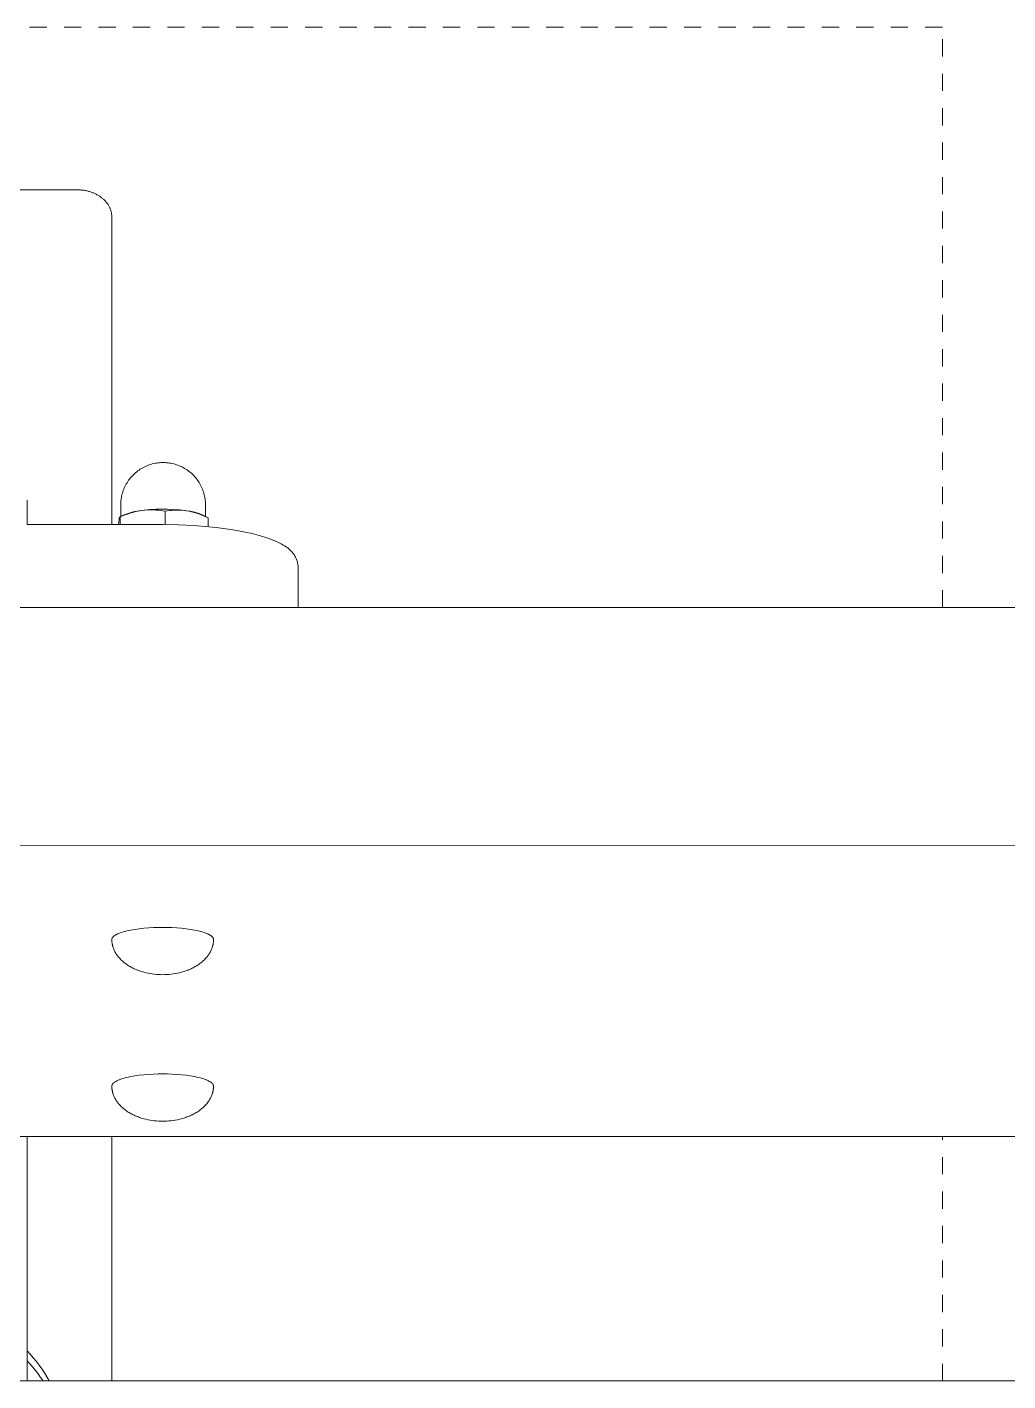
# Model space of a CAD drawing. Header units: inches. Extents: x -10 to 169, y -3 to 129.
# Drawn here: x 6.36 to 12.05, y 63.66 to 71.52 of the extents above; entities that cross this region are included whole.
import ezdxf

# ---------------------------------------------------------------- set-up
doc = ezdxf.new("R2010")
doc.units = ezdxf.units.IN
doc.linetypes.add('HIDDEN', pattern=[1.905, 1.27, -0.635])
doc.layers.add('ZANO_R', color=7, linetype='Continuous', lineweight=0)
doc.layers.add('ZANO_R_przerywana', color=250, linetype='HIDDEN', lineweight=0)

msp = doc.modelspace()

# ---------------------------------------------------------------- linework, layer by layer
at = {"layer": 'ZANO_R'}
for p, q in [((5.13534, 70.57496), (6.40275, 70.57496)), ((6.40275, 70.57496), (6.44095, 70.57496)), ((6.44095, 70.57496), (6.65003, 70.57496)), ((6.65003, 70.57496), (6.65495, 70.57491)), ((6.65495, 70.57491), (6.65987, 70.57478)), ((6.65987, 70.57478), (6.6648, 70.57454)), ((6.6648, 70.57454), (6.66972, 70.57421)), ((6.66972, 70.57421), (6.67463, 70.57379)), ((6.67463, 70.57379), (6.67953, 70.57327)), ((6.67953, 70.57327), (6.68442, 70.57265)), ((6.68442, 70.57265), (6.6893, 70.57194)), ((6.6893, 70.57194), (6.69415, 70.57114)), ((6.69415, 70.57114), (6.69898, 70.57025)), ((6.69898, 70.57025), (6.7038, 70.56926)), ((6.7038, 70.56926), (6.70859, 70.56817)), ((6.70859, 70.56817), (6.71336, 70.56699)), ((6.71336, 70.56699), (6.71811, 70.56571)), ((6.71811, 70.56571), (6.72283, 70.56434)), ((6.72283, 70.56434), (6.72752, 70.56287)), ((6.72752, 70.56287), (6.73188, 70.56141)), ((6.73188, 70.56141), (6.73621, 70.55986)), ((6.73621, 70.55986), (6.7405, 70.55822)), ((6.7405, 70.55822), (6.74477, 70.5565)), ((6.74477, 70.5565), (6.74899, 70.5547)), ((6.74899, 70.5547), (6.75318, 70.55281)), ((6.75318, 70.55281), (6.75733, 70.55083)), ((6.75733, 70.55083), (6.76143, 70.54876)), ((6.76143, 70.54876), (6.76549, 70.5466)), ((6.76549, 70.5466), (6.7695, 70.54436)), ((6.7695, 70.54436), (6.77345, 70.54203)), ((6.77345, 70.54203), (6.77735, 70.53961)), ((6.77735, 70.53961), (6.7812, 70.5371)), ((6.7812, 70.5371), (6.78498, 70.53451)), ((6.78498, 70.53451), (6.78871, 70.53182)), ((6.78871, 70.53182), (6.79237, 70.52905)), ((6.79237, 70.52905), (6.79569, 70.5264)), ((6.79569, 70.5264), (6.79895, 70.52368)), ((6.79895, 70.52368), (6.80215, 70.52088)), ((6.80215, 70.52088), (6.80528, 70.51801)), ((6.80528, 70.51801), (6.80834, 70.51506)), ((6.80834, 70.51506), (6.81132, 70.51204)), ((6.81132, 70.51204), (6.81422, 70.50894)), ((6.81422, 70.50894), (6.81705, 70.50577)), ((6.81705, 70.50577), (6.81974, 70.50258)), ((6.81974, 70.50258), (6.82235, 70.49932)), ((6.82235, 70.49932), (6.82487, 70.49599)), ((6.82487, 70.49599), (6.8273, 70.49259)), ((6.8273, 70.49259), (6.82963, 70.48913)), ((6.82963, 70.48913), (6.83187, 70.48561)), ((6.83187, 70.48561), (6.834, 70.48202)), ((6.834, 70.48202), (6.83603, 70.47837)), ((6.83603, 70.47837), (6.83789, 70.47478)), ((6.83789, 70.47478), (6.83965, 70.47114)), ((6.83965, 70.47114), (6.8413, 70.46744)), ((6.8413, 70.46744), (6.84284, 70.4637)), ((6.84284, 70.4637), (6.84426, 70.45991)), ((6.84426, 70.45991), (6.84557, 70.45608)), ((6.84557, 70.45608), (6.84676, 70.45221)), ((6.84676, 70.45221), (6.84782, 70.44831)), ((6.84782, 70.44831), (6.84873, 70.44452)), ((6.84873, 70.44452), (6.84952, 70.44071)), ((6.84952, 70.44071), (6.85018, 70.43687)), ((6.85018, 70.43687), (6.85073, 70.43301)), ((6.85073, 70.43301), (6.85116, 70.42914)), ((6.85116, 70.42914), (6.85147, 70.42526)), ((6.85147, 70.42526), (6.85166, 70.42137)), ((6.85166, 70.42137), (6.85172, 70.41748)), ((6.85172, 69.197), (6.85172, 70.41748)), ((6.85172, 68.63056), (6.85172, 69.197)), ((7.00267, 68.94273), (7.00957, 68.94767)), ((7.00957, 68.94767), (7.01664, 68.95238)), ((7.01664, 68.95238), (7.02386, 68.95684)), ((7.02386, 68.95684), (7.03123, 68.96104)), ((7.03123, 68.96104), (7.03875, 68.96499)), ((7.03875, 68.96499), (7.04639, 68.96868)), ((7.04639, 68.96868), (7.05416, 68.97211)), ((7.05416, 68.97211), (7.06204, 68.97526)), ((7.06204, 68.97526), (7.06997, 68.97812)), ((7.06997, 68.97812), (7.07799, 68.98071)), ((7.07799, 68.98071), (7.0861, 68.98302)), ((7.0861, 68.98302), (7.09428, 68.98505)), ((7.09428, 68.98505), (7.10253, 68.9868)), ((7.10253, 68.9868), (7.11083, 68.98827)), ((7.11083, 68.98827), (7.11918, 68.98945)), ((7.11918, 68.98945), (7.12756, 68.99034)), ((7.12756, 68.99034), (7.13597, 68.99095)), ((7.13597, 68.99095), (7.1444, 68.99127)), ((7.1444, 68.99127), (7.15283, 68.9913)), ((7.15283, 68.9913), (7.16125, 68.99104)), ((7.16125, 68.99104), (7.16967, 68.99049)), ((7.16967, 68.99049), (7.17805, 68.98966)), ((7.17805, 68.98966), (7.18641, 68.98853)), ((7.18641, 68.98853), (7.19481, 68.98711)), ((7.19481, 68.98711), (7.20316, 68.98539)), ((7.20316, 68.98539), (7.21144, 68.98339)), ((7.21144, 68.98339), (7.21965, 68.9811)), ((7.21965, 68.9811), (7.22778, 68.97853)), ((7.22778, 68.97853), (7.23581, 68.97568)), ((7.23581, 68.97568), (7.24374, 68.97255)), ((7.24374, 68.97255), (7.25155, 68.96915)), ((7.25155, 68.96915), (7.25925, 68.96548)), ((7.25925, 68.96548), (7.26681, 68.96155)), ((7.26681, 68.96155), (7.27423, 68.95735)), ((7.27423, 68.95735), (7.2815, 68.95291)), ((7.2815, 68.95291), (7.28861, 68.94821)), ((7.28861, 68.94821), (7.29555, 68.94327)), ((7.29555, 68.94327), (7.30232, 68.93809)), ((6.93157, 68.85954), (6.93564, 68.86699)), ((6.93564, 68.86699), (6.93996, 68.87429)), ((6.93996, 68.87429), (6.94454, 68.88144)), ((6.94454, 68.88144), (6.94936, 68.88843)), ((6.94936, 68.88843), (6.95442, 68.89525)), ((6.95442, 68.89525), (6.95971, 68.90188)), ((6.95971, 68.90188), (6.96522, 68.90834)), ((6.96522, 68.90834), (6.97096, 68.9146)), ((6.97096, 68.9146), (6.9769, 68.92065)), ((6.9769, 68.92065), (6.98306, 68.9265)), ((6.98306, 68.9265), (6.98941, 68.93213)), ((6.98941, 68.93213), (6.99595, 68.93754)), ((6.99595, 68.93754), (7.00267, 68.94273)), ((7.30232, 68.93809), (7.30891, 68.93269)), ((7.30891, 68.93269), (7.31531, 68.92705)), ((7.31531, 68.92705), (7.3215, 68.9212)), ((7.3215, 68.9212), (7.32749, 68.91514)), ((7.32749, 68.91514), (7.33327, 68.90887)), ((7.33327, 68.90887), (7.33882, 68.90241)), ((7.33882, 68.90241), (7.34415, 68.89576)), ((7.34415, 68.89576), (7.34925, 68.88892)), ((7.34925, 68.88892), (7.3541, 68.88192)), ((7.3541, 68.88192), (7.35871, 68.87475)), ((7.35871, 68.87475), (7.36307, 68.86743)), ((7.36307, 68.86743), (7.36718, 68.85996)), ((6.90576, 68.77911), (6.90707, 68.78749)), ((6.90707, 68.78749), (6.90867, 68.79583)), ((6.90867, 68.79583), (6.91056, 68.8041)), ((6.91056, 68.8041), (6.91273, 68.81231)), ((6.91273, 68.81231), (6.91518, 68.82044)), ((6.91518, 68.82044), (6.91792, 68.82847)), ((6.91792, 68.82847), (6.92093, 68.83641)), ((6.92093, 68.83641), (6.92421, 68.84424)), ((6.92421, 68.84424), (6.92775, 68.85195)), ((6.92775, 68.85195), (6.93157, 68.85954)), ((7.36718, 68.85996), (7.37102, 68.85235)), ((7.37102, 68.85235), (7.37459, 68.84461)), ((7.37459, 68.84461), (7.3779, 68.83676)), ((7.3779, 68.83676), (7.38093, 68.82879)), ((7.38093, 68.82879), (7.38368, 68.82073)), ((7.38368, 68.82073), (7.38616, 68.81257)), ((7.38616, 68.81257), (7.38835, 68.80434)), ((7.38835, 68.80434), (7.39025, 68.79603)), ((7.39025, 68.79603), (7.39186, 68.78766)), ((7.39186, 68.78766), (7.39319, 68.77924)), ((6.3596, 68.63056), (6.3596, 68.77208)), ((6.90342, 68.74526), (6.90356, 68.75374)), ((6.90342, 68.6781), (6.90342, 68.74526)), ((6.90356, 68.75374), (6.904, 68.76222)), ((6.904, 68.76222), (6.90474, 68.77068)), ((6.90474, 68.77068), (6.90576, 68.77911)), ((6.98568, 68.70509), (7.00052, 68.70845)), ((6.99842, 68.70934), (6.98666, 68.70712)), ((7.01025, 68.71117), (6.99842, 68.70934)), ((7.00052, 68.70845), (7.01546, 68.71131)), ((7.02213, 68.71259), (7.01025, 68.71117)), ((7.01546, 68.71131), (7.03048, 68.71369)), ((7.03048, 68.71369), (7.04356, 68.71501)), ((7.07295, 68.71787), (7.03881, 68.7147)), ((7.04356, 68.71501), (7.05668, 68.7159)), ((7.05668, 68.7159), (7.06982, 68.71638)), ((7.06982, 68.71638), (7.08296, 68.71644)), ((7.10718, 68.71988), (7.07295, 68.71787)), ((7.08296, 68.71644), (7.09611, 68.71607)), ((7.09611, 68.71607), (7.10923, 68.71529)), ((7.14146, 68.72072), (7.10718, 68.71988)), ((7.10923, 68.71529), (7.12232, 68.7141)), ((7.12232, 68.7141), (7.13537, 68.71248)), ((7.13537, 68.71248), (7.14836, 68.71045)), ((7.17575, 68.72039), (7.14146, 68.72072)), ((7.14836, 68.71045), (7.16128, 68.70801)), ((7.16128, 68.70801), (7.17364, 68.71021)), ((7.16128, 68.70801), (7.16128, 68.63053)), ((7.17364, 68.71021), (7.18606, 68.712)), ((7.21001, 68.71889), (7.17575, 68.72039)), ((7.18606, 68.712), (7.19854, 68.71337)), ((7.19854, 68.71337), (7.21105, 68.71432)), ((7.2442, 68.71622), (7.21001, 68.71889)), ((7.21105, 68.71432), (7.22359, 68.71485)), ((7.22359, 68.71485), (7.23615, 68.71497)), ((7.23615, 68.71497), (7.24869, 68.71466)), ((7.27828, 68.71239), (7.2442, 68.71622)), ((7.24869, 68.71466), (7.26123, 68.71394)), ((7.26123, 68.71394), (7.27373, 68.7128)), ((7.27373, 68.7128), (7.28618, 68.71124)), ((7.28618, 68.71124), (7.3006, 68.70855)), ((7.30404, 68.7085), (7.29412, 68.70998)), ((7.3006, 68.70855), (7.31492, 68.70538)), ((7.3139, 68.70671), (7.30404, 68.7085)), ((7.39319, 68.77924), (7.39422, 68.77078)), ((7.39422, 68.77078), (7.39495, 68.76229)), ((7.39495, 68.76229), (7.3954, 68.75378)), ((7.3954, 68.75378), (7.39554, 68.74526)), ((7.39554, 68.74526), (7.39554, 68.6781)), ((6.3596, 68.63056), (7.147, 68.63056)), ((6.8901, 68.63056), (6.89168, 68.64617)), ((6.89168, 68.64617), (6.89378, 68.66172)), ((6.89378, 68.66172), (6.89453, 68.66585)), ((6.89453, 68.66585), (6.89491, 68.66763)), ((6.89491, 68.66763), (6.89528, 68.66921)), ((6.89528, 68.66921), (6.89565, 68.67059)), ((6.89565, 68.67059), (6.89584, 68.67122)), ((6.89584, 68.67122), (6.89602, 68.6718)), ((6.89602, 68.6718), (6.89621, 68.67233)), ((6.89621, 68.67233), (6.89639, 68.67282)), ((6.89639, 68.67282), (6.89658, 68.67327)), ((6.89658, 68.67327), (6.89667, 68.67347)), ((6.89667, 68.67347), (6.89676, 68.67367)), ((6.89676, 68.67367), (6.89686, 68.67386)), ((6.89686, 68.67386), (6.89695, 68.67403)), ((6.89695, 68.67403), (6.89704, 68.6742)), ((6.89704, 68.6742), (6.89713, 68.67435)), ((6.89713, 68.67435), (6.89722, 68.6745)), ((6.89722, 68.6745), (6.89731, 68.67463)), ((6.89731, 68.67463), (6.89736, 68.6747)), ((6.89736, 68.6747), (6.89741, 68.67476)), ((6.89741, 68.67476), (6.89745, 68.67482)), ((6.89745, 68.67482), (6.8975, 68.67488)), ((6.8975, 68.67488), (6.89754, 68.67493)), ((6.89754, 68.67493), (6.89759, 68.67498)), ((6.89759, 68.67498), (6.89764, 68.67503)), ((6.89764, 68.67503), (6.89768, 68.67508)), ((6.89768, 68.67508), (6.89773, 68.67512)), ((6.89773, 68.67512), (6.89777, 68.67517)), ((6.89777, 68.67517), (6.89782, 68.67521)), ((6.89782, 68.67521), (6.89786, 68.67524)), ((6.89786, 68.67524), (6.89791, 68.67528)), ((6.89791, 68.67528), (6.89796, 68.67531)), ((6.89796, 68.67531), (6.898, 68.67534)), ((6.898, 68.67534), (6.89802, 68.67536)), ((6.89802, 68.67536), (6.89805, 68.67537)), ((6.89805, 68.67537), (6.89807, 68.67538)), ((6.89807, 68.67538), (6.89809, 68.6754)), ((6.89809, 68.6754), (6.89811, 68.67541)), ((6.89811, 68.67541), (6.89814, 68.67542)), ((6.89814, 68.67542), (6.89816, 68.67543)), ((6.89816, 68.67543), (6.89818, 68.67544)), ((6.89818, 68.67544), (6.89821, 68.67545)), ((6.89821, 68.67545), (6.89823, 68.67546)), ((6.89823, 68.67547), (6.91828, 68.68562)), ((6.89823, 68.67546), (6.89825, 68.67547)), ((6.89825, 68.67547), (6.89827, 68.67548)), ((6.89827, 68.67548), (6.8983, 68.67549)), ((6.8983, 68.67549), (6.89832, 68.6755)), ((6.89832, 68.6755), (6.89834, 68.6755)), ((6.89834, 68.6755), (6.89837, 68.67551)), ((6.89837, 68.67551), (6.89839, 68.67552)), ((6.89839, 68.67552), (6.89841, 68.67552)), ((6.89841, 68.67552), (6.89843, 68.67553)), ((6.89843, 68.67553), (6.89846, 68.67553)), ((6.89846, 68.67553), (6.89848, 68.67553)), ((6.89848, 68.67553), (6.8985, 68.67554)), ((6.8985, 68.67554), (6.89852, 68.67554)), ((6.89852, 68.67554), (6.89855, 68.67554)), ((6.89855, 68.67554), (6.89857, 68.67554)), ((6.89857, 68.67554), (6.89859, 68.67554)), ((6.89859, 68.67554), (6.89862, 68.67554)), ((6.89862, 68.67554), (6.89864, 68.67554)), ((6.89864, 68.67554), (6.89866, 68.67554)), ((6.89866, 68.67554), (6.89868, 68.67554)), ((6.89868, 68.67554), (6.89871, 68.67554)), ((6.89871, 68.67554), (6.89873, 68.67554)), ((6.89873, 68.67554), (6.89875, 68.67554)), ((6.89875, 68.67554), (6.89877, 68.67553)), ((6.89877, 68.67553), (6.8988, 68.67553)), ((6.8988, 68.67553), (6.89882, 68.67552)), ((6.89882, 68.67552), (6.89884, 68.67552)), ((6.89884, 68.67552), (6.89886, 68.67551)), ((6.89886, 68.67551), (6.89889, 68.67551)), ((6.89889, 68.67551), (6.89891, 68.6755)), ((6.89891, 68.6755), (6.89893, 68.6755)), ((6.89893, 68.6755), (6.89896, 68.67549)), ((6.89896, 68.67549), (6.89898, 68.67548)), ((6.89898, 68.67548), (6.899, 68.67547)), ((6.899, 68.67547), (6.89902, 68.67546)), ((6.89902, 68.67546), (6.89905, 68.67545)), ((6.89905, 68.67545), (6.89907, 68.67544)), ((6.89907, 68.67544), (6.89909, 68.67543)), ((6.89909, 68.67543), (6.89911, 68.67542)), ((6.89911, 68.67542), (6.89914, 68.67541)), ((6.89914, 68.67541), (6.89918, 68.67539)), ((6.89918, 68.67539), (6.89923, 68.67536)), ((6.89923, 68.67536), (6.89927, 68.67533)), ((6.89927, 68.67533), (6.89932, 68.6753)), ((6.89932, 68.6753), (6.89936, 68.67527)), ((6.89936, 68.67527), (6.89941, 68.67524)), ((6.89941, 68.67524), (6.89945, 68.6752)), ((6.89945, 68.6752), (6.8995, 68.67517)), ((6.8995, 68.67517), (6.89954, 68.67513)), ((6.89954, 68.67513), (6.89959, 68.67509)), ((6.89959, 68.67509), (6.89963, 68.67504)), ((6.89963, 68.67504), (6.89968, 68.675)), ((6.89968, 68.675), (6.91358, 68.68118)), ((6.89968, 68.63056), (6.89968, 68.675)), ((6.91358, 68.68118), (6.92767, 68.6869)), ((6.92935, 68.69016), (6.91828, 68.68562)), ((6.92767, 68.6869), (6.94194, 68.69215)), ((6.94057, 68.69432), (6.92935, 68.69016)), ((6.95193, 68.6981), (6.94057, 68.69432)), ((6.94194, 68.69215), (6.95638, 68.69694)), ((6.9634, 68.70149), (6.95193, 68.6981)), ((6.95638, 68.69694), (6.97097, 68.70126)), ((6.97498, 68.7045), (6.9634, 68.70149)), ((6.97097, 68.70126), (6.98568, 68.70509)), ((6.98666, 68.70712), (6.97498, 68.7045)), ((7.147, 68.63056), (7.23766, 68.6292)), ((7.23766, 68.6292), (7.32825, 68.62505)), ((7.3237, 68.7046), (7.3139, 68.70671)), ((7.31492, 68.70538), (7.32913, 68.70174)), ((7.33343, 68.70219), (7.3237, 68.7046)), ((7.32913, 68.70174), (7.3432, 68.69762)), ((7.34308, 68.69948), (7.33343, 68.70219)), ((7.35264, 68.69646), (7.34308, 68.69948)), ((7.3432, 68.69762), (7.35713, 68.69303)), ((7.3621, 68.69314), (7.35264, 68.69646)), ((7.35713, 68.69303), (7.3709, 68.68798)), ((7.37145, 68.68953), (7.3621, 68.69314)), ((7.3709, 68.68798), (7.38449, 68.68247)), ((7.38069, 68.68562), (7.37145, 68.68953)), ((7.38069, 68.68562), (7.41054, 68.6705)), ((7.38449, 68.68247), (7.39789, 68.6765)), ((7.39789, 68.6765), (7.41108, 68.67009)), ((7.41036, 68.67058), (7.40996, 68.67063)), ((7.41108, 68.67009), (7.41054, 68.6705)), ((7.41108, 68.61865), (7.41108, 68.67009)), ((7.32825, 68.62505), (7.4159, 68.6182)), ((7.4159, 68.6182), (7.45782, 68.61383)), ((7.45782, 68.61383), (7.49965, 68.6087)), ((7.49965, 68.6087), (7.54335, 68.60243)), ((7.54335, 68.60243), (7.5869, 68.59514)), ((7.5869, 68.59514), (7.62681, 68.5874)), ((7.62681, 68.5874), (7.66649, 68.57853)), ((7.66649, 68.57853), (7.69352, 68.57184)), ((7.69352, 68.57184), (7.72032, 68.56423)), ((7.72032, 68.56423), (7.74684, 68.55572)), ((7.74684, 68.55572), (7.77306, 68.54632)), ((7.77306, 68.54632), (7.79894, 68.53602)), ((7.79894, 68.53602), (7.81111, 68.53056)), ((7.81111, 68.53056), (7.82309, 68.52469)), ((7.82309, 68.52469), (7.83487, 68.51843)), ((7.83487, 68.51843), (7.84644, 68.51177)), ((7.84644, 68.51177), (7.8512, 68.50941)), ((7.8512, 68.50941), (7.85588, 68.50689)), ((7.85588, 68.50689), (7.86047, 68.50421)), ((7.86047, 68.50421), (7.86496, 68.50138)), ((7.86496, 68.50138), (7.86936, 68.49839)), ((7.86936, 68.49839), (7.87365, 68.49525)), ((7.87365, 68.49525), (7.87782, 68.49196)), ((7.87782, 68.49196), (7.88189, 68.48853)), ((7.88189, 68.48853), (7.88583, 68.48497)), ((7.88583, 68.48497), (7.88965, 68.48127)), ((7.88965, 68.48127), (7.89333, 68.47744)), ((7.89333, 68.47744), (7.89689, 68.47349)), ((7.89689, 68.47349), (7.9003, 68.46942)), ((7.9003, 68.46942), (7.90357, 68.46523)), ((7.90357, 68.46523), (7.9067, 68.46093)), ((7.9067, 68.46093), (7.90968, 68.45653)), ((7.90968, 68.45653), (7.9125, 68.45202)), ((7.9125, 68.45202), (7.91517, 68.44743)), ((7.91517, 68.44743), (7.91767, 68.44274)), ((7.91767, 68.44274), (7.92002, 68.43797)), ((7.92002, 68.43797), (7.9222, 68.43312)), ((7.9222, 68.43312), (7.92421, 68.4282)), ((7.92421, 68.4282), (7.92605, 68.42322)), ((7.92605, 68.42322), (7.92771, 68.41817)), ((7.92771, 68.41817), (7.9292, 68.41307)), ((7.9292, 68.41307), (7.93052, 68.40792)), ((7.93052, 68.40792), (7.93166, 68.40273)), ((7.93166, 68.40273), (7.93261, 68.3975)), ((7.93261, 68.3975), (7.93339, 68.39224)), ((7.93339, 68.39224), (7.93399, 68.38696)), ((7.93399, 68.38696), (7.9344, 68.38166)), ((7.9344, 68.38162), (7.9344, 68.14929)), ((-1.90812, 68.14929), (68.17062, 68.14929)), ((68.56432, 66.72913), (-2.30182, 66.77396)), ((6.92768, 66.26878), (6.93821, 66.27144)), ((6.93821, 66.27144), (6.94929, 66.27397)), ((6.94929, 66.27397), (6.96089, 66.27635)), ((6.96089, 66.27635), (6.97295, 66.27858)), ((6.97295, 66.27858), (6.98542, 66.28065)), ((6.98542, 66.28065), (7.01138, 66.28429)), ((7.01138, 66.28429), (7.03831, 66.28723)), ((7.03831, 66.28723), (7.06575, 66.28948)), ((7.06575, 66.28948), (7.09327, 66.29103)), ((7.09327, 66.29103), (7.12047, 66.29193)), ((7.12047, 66.29193), (7.147, 66.29221)), ((7.147, 66.29221), (7.17353, 66.29193)), ((7.17353, 66.29193), (7.20073, 66.29103)), ((7.20073, 66.29103), (7.22825, 66.28948)), ((7.22825, 66.28948), (7.25569, 66.28723)), ((7.25569, 66.28723), (7.28262, 66.28429)), ((7.28262, 66.28429), (7.30858, 66.28065)), ((7.30858, 66.28065), (7.32105, 66.27858)), ((7.32105, 66.27858), (7.33311, 66.27635)), ((7.33311, 66.27635), (7.34471, 66.27397)), ((7.34471, 66.27397), (7.35579, 66.27144)), ((7.35579, 66.27144), (7.36631, 66.26878)), ((6.85172, 66.22128), (6.85173, 66.22167)), ((6.85175, 66.21861), (6.85172, 66.22128)), ((6.85173, 66.22167), (6.85174, 66.22207)), ((6.85174, 66.22207), (6.85177, 66.22246)), ((6.85182, 66.21596), (6.85175, 66.21861)), ((6.85177, 66.22246), (6.8518, 66.22286)), ((6.8518, 66.22286), (6.85184, 66.22325)), ((6.85195, 66.21331), (6.85182, 66.21596)), ((6.85184, 66.22325), (6.85189, 66.22365)), ((6.85189, 66.22365), (6.85195, 66.22404)), ((6.85195, 66.22404), (6.85202, 66.22444)), ((6.85212, 66.21067), (6.85195, 66.21331)), ((6.85202, 66.22444), (6.8521, 66.22484)), ((6.8521, 66.22484), (6.85219, 66.22524)), ((6.85235, 66.20803), (6.85212, 66.21067)), ((6.85219, 66.22524), (6.85228, 66.22564)), ((6.85228, 66.22564), (6.85239, 66.22604)), ((6.85262, 66.20541), (6.85235, 66.20803)), ((6.85239, 66.22604), (6.85251, 66.22644)), ((6.85251, 66.22644), (6.85263, 66.22685)), ((6.85294, 66.2028), (6.85262, 66.20541)), ((6.85263, 66.22685), (6.85277, 66.22725)), ((6.85277, 66.22725), (6.85292, 66.22765)), ((6.85292, 66.22765), (6.85308, 66.22806)), ((6.85331, 66.20019), (6.85294, 66.2028)), ((6.85308, 66.22806), (6.85324, 66.22846)), ((6.85324, 66.22846), (6.85342, 66.22887)), ((6.85372, 66.1976), (6.85331, 66.20019)), ((6.85342, 66.22887), (6.85361, 66.22928)), ((6.85361, 66.22928), (6.8538, 66.22968)), ((6.85419, 66.19501), (6.85372, 66.1976)), ((6.8538, 66.22968), (6.85401, 66.23009)), ((6.85401, 66.23009), (6.85423, 66.2305)), ((6.85469, 66.19244), (6.85419, 66.19501)), ((6.85423, 66.2305), (6.85446, 66.23091)), ((6.85446, 66.23091), (6.85469, 66.23131)), ((6.85469, 66.23131), (6.85494, 66.23172)), ((6.85525, 66.18987), (6.85469, 66.19244)), ((6.85494, 66.23172), (6.8552, 66.23213)), ((6.8552, 66.23213), (6.85547, 66.23254)), ((6.85547, 66.23254), (6.85604, 66.23337)), ((6.85604, 66.23337), (6.85665, 66.23419)), ((6.85665, 66.23419), (6.85731, 66.23501)), ((6.85731, 66.23501), (6.85801, 66.23584)), ((6.85801, 66.23584), (6.85875, 66.23666)), ((6.85875, 66.23666), (6.85954, 66.23749)), ((6.85954, 66.23749), (6.86037, 66.23832)), ((6.86037, 66.23832), (6.86124, 66.23914)), ((6.86124, 66.23914), (6.86216, 66.23997)), ((6.86216, 66.23997), (6.86312, 66.2408)), ((6.86312, 66.2408), (6.86413, 66.24163)), ((6.86413, 66.24163), (6.86518, 66.24245)), ((6.86518, 66.24245), (6.86628, 66.24328)), ((6.86628, 66.24328), (6.86743, 66.2441)), ((6.86743, 66.2441), (6.86861, 66.24493)), ((6.86861, 66.24493), (6.86985, 66.24575)), ((6.86985, 66.24575), (6.87246, 66.24739)), ((6.87246, 66.24739), (6.87525, 66.24902)), ((6.87525, 66.24902), (6.87822, 66.25065)), ((6.87822, 66.25065), (6.88137, 66.25226)), ((6.88137, 66.25226), (6.88471, 66.25386)), ((6.88471, 66.25386), (6.88823, 66.25545)), ((6.88823, 66.25545), (6.89193, 66.25701)), ((6.89193, 66.25701), (6.8958, 66.25857)), ((6.8958, 66.25857), (6.89986, 66.2601)), ((6.89986, 66.2601), (6.90847, 66.26309)), ((6.90847, 66.26309), (6.91776, 66.26599)), ((6.91776, 66.26599), (6.92768, 66.26878)), ((7.36631, 66.26878), (7.37624, 66.26599)), ((7.37624, 66.26599), (7.38552, 66.26309)), ((7.38552, 66.26309), (7.39414, 66.2601)), ((7.39414, 66.2601), (7.39819, 66.25857)), ((7.39819, 66.25857), (7.40207, 66.25701)), ((7.40207, 66.25701), (7.40577, 66.25545)), ((7.40577, 66.25545), (7.40929, 66.25386)), ((7.40929, 66.25386), (7.41262, 66.25226)), ((7.41262, 66.25226), (7.41578, 66.25065)), ((7.41578, 66.25065), (7.41875, 66.24902)), ((7.41875, 66.24902), (7.42154, 66.24739)), ((7.42154, 66.24739), (7.42415, 66.24575)), ((7.42415, 66.24575), (7.42538, 66.24493)), ((7.42538, 66.24493), (7.42657, 66.2441)), ((7.42657, 66.2441), (7.42772, 66.24328)), ((7.42772, 66.24328), (7.42881, 66.24245)), ((7.42881, 66.24245), (7.42987, 66.24163)), ((7.42987, 66.24163), (7.43088, 66.2408)), ((7.43088, 66.2408), (7.43184, 66.23997)), ((7.43184, 66.23997), (7.43276, 66.23914)), ((7.43276, 66.23914), (7.43363, 66.23832)), ((7.43363, 66.23832), (7.43446, 66.23749)), ((7.43446, 66.23749), (7.43525, 66.23666)), ((7.43525, 66.23666), (7.43599, 66.23584)), ((7.43599, 66.23584), (7.43669, 66.23501)), ((7.43669, 66.23501), (7.43734, 66.23419)), ((7.43734, 66.23419), (7.43796, 66.23337)), ((7.43796, 66.23337), (7.43853, 66.23254)), ((7.43853, 66.23254), (7.4388, 66.23213)), ((7.4393, 66.19244), (7.43875, 66.18987)), ((7.4388, 66.23213), (7.43906, 66.23172)), ((7.43906, 66.23172), (7.4393, 66.23131)), ((7.4393, 66.23131), (7.43954, 66.23091)), ((7.43981, 66.19501), (7.4393, 66.19244)), ((7.43954, 66.23091), (7.43977, 66.2305)), ((7.43977, 66.2305), (7.43999, 66.23009)), ((7.44027, 66.1976), (7.43981, 66.19501)), ((7.43999, 66.23009), (7.4402, 66.22968)), ((7.4402, 66.22968), (7.44039, 66.22928)), ((7.44069, 66.20019), (7.44027, 66.1976)), ((7.44039, 66.22928), (7.44058, 66.22887)), ((7.44058, 66.22887), (7.44076, 66.22846)), ((7.44106, 66.2028), (7.44069, 66.20019)), ((7.44076, 66.22846), (7.44092, 66.22806)), ((7.44092, 66.22806), (7.44108, 66.22765)), ((7.44138, 66.20541), (7.44106, 66.2028)), ((7.44108, 66.22765), (7.44123, 66.22725)), ((7.44123, 66.22725), (7.44136, 66.22685)), ((7.44136, 66.22685), (7.44149, 66.22644)), ((7.44165, 66.20803), (7.44138, 66.20541)), ((7.44149, 66.22644), (7.44161, 66.22604)), ((7.44161, 66.22604), (7.44172, 66.22564)), ((7.44187, 66.21067), (7.44165, 66.20803)), ((7.44172, 66.22564), (7.44181, 66.22524)), ((7.44181, 66.22524), (7.4419, 66.22484)), ((7.44205, 66.21331), (7.44187, 66.21067)), ((7.4419, 66.22484), (7.44198, 66.22444)), ((7.44198, 66.22444), (7.44205, 66.22404)), ((7.44205, 66.22404), (7.44211, 66.22365)), ((7.44217, 66.21596), (7.44205, 66.21331)), ((7.44211, 66.22365), (7.44216, 66.22325)), ((7.44216, 66.22325), (7.4422, 66.22286)), ((7.44225, 66.21861), (7.44217, 66.21596)), ((7.4422, 66.22286), (7.44223, 66.22246)), ((7.44223, 66.22246), (7.44226, 66.22207)), ((7.44227, 66.22128), (7.44225, 66.21861)), ((7.44226, 66.22207), (7.44227, 66.22167)), ((7.44227, 66.22167), (7.44227, 66.22128)), ((6.85585, 66.18732), (6.85525, 66.18987)), ((6.8565, 66.18478), (6.85585, 66.18732)), ((6.85719, 66.18225), (6.8565, 66.18478)), ((6.85792, 66.17973), (6.85719, 66.18225)), ((6.85953, 66.17473), (6.85792, 66.17973)), ((6.86131, 66.16978), (6.85953, 66.17473)), ((6.86325, 66.16488), (6.86131, 66.16978)), ((6.86537, 66.16004), (6.86325, 66.16488)), ((6.86765, 66.15525), (6.86537, 66.16004)), ((6.87009, 66.15052), (6.86765, 66.15525)), ((6.87268, 66.14586), (6.87009, 66.15052)), ((6.87544, 66.14125), (6.87268, 66.14586)), ((6.87723, 66.13841), (6.87544, 66.14125)), ((6.87907, 66.13561), (6.87723, 66.13841)), ((6.88097, 66.13284), (6.87907, 66.13561)), ((6.88291, 66.1301), (6.88097, 66.13284)), ((6.88491, 66.1274), (6.88291, 66.1301)), ((6.88695, 66.12473), (6.88491, 66.1274)), ((6.89117, 66.1195), (6.88695, 66.12473)), ((6.89557, 66.11441), (6.89117, 66.1195)), ((6.90013, 66.10945), (6.89557, 66.11441)), ((7.39843, 66.11441), (7.39386, 66.10945)), ((7.40283, 66.1195), (7.39843, 66.11441)), ((7.40705, 66.12473), (7.40283, 66.1195)), ((7.40909, 66.1274), (7.40705, 66.12473)), ((7.41108, 66.1301), (7.40909, 66.1274)), ((7.41303, 66.13284), (7.41108, 66.1301)), ((7.41492, 66.13561), (7.41303, 66.13284)), ((7.41677, 66.13841), (7.41492, 66.13561)), ((7.41856, 66.14125), (7.41677, 66.13841)), ((7.42131, 66.14586), (7.41856, 66.14125)), ((7.42391, 66.15052), (7.42131, 66.14586)), ((7.42635, 66.15525), (7.42391, 66.15052)), ((7.42863, 66.16004), (7.42635, 66.15525)), ((7.43074, 66.16488), (7.42863, 66.16004)), ((7.43269, 66.16978), (7.43074, 66.16488)), ((7.43447, 66.17473), (7.43269, 66.16978)), ((7.43607, 66.17973), (7.43447, 66.17473)), ((7.43681, 66.18225), (7.43607, 66.17973)), ((7.4375, 66.18478), (7.43681, 66.18225)), ((7.43815, 66.18732), (7.4375, 66.18478)), ((7.43875, 66.18987), (7.43815, 66.18732)), ((6.90486, 66.10463), (6.90013, 66.10945)), ((6.90974, 66.09995), (6.90486, 66.10463)), ((6.91476, 66.09541), (6.90974, 66.09995)), ((6.91991, 66.09101), (6.91476, 66.09541)), ((6.92518, 66.08675), (6.91991, 66.09101)), ((6.93058, 66.08263), (6.92518, 66.08675)), ((6.93607, 66.07864), (6.93058, 66.08263)), ((6.94167, 66.0748), (6.93607, 66.07864)), ((6.94736, 66.0711), (6.94167, 66.0748)), ((6.95313, 66.06754), (6.94736, 66.0711)), ((6.95874, 66.06426), (6.95313, 66.06754)), ((6.96443, 66.06109), (6.95874, 66.06426)), ((6.97019, 66.05804), (6.96443, 66.06109)), ((6.97602, 66.0551), (6.97019, 66.05804)), ((6.98192, 66.05228), (6.97602, 66.0551)), ((6.98788, 66.04958), (6.98192, 66.05228)), ((6.9939, 66.04699), (6.98788, 66.04958)), ((6.99997, 66.04452), (6.9939, 66.04699)), ((7.00609, 66.04216), (6.99997, 66.04452)), ((7.01226, 66.03991), (7.00609, 66.04216)), ((7.01846, 66.03778), (7.01226, 66.03991)), ((7.0247, 66.03576), (7.01846, 66.03778)), ((7.03728, 66.03205), (7.0247, 66.03576)), ((7.26929, 66.03576), (7.25672, 66.03205)), ((7.27554, 66.03778), (7.26929, 66.03576)), ((7.28174, 66.03991), (7.27554, 66.03778)), ((7.28791, 66.04216), (7.28174, 66.03991)), ((7.29403, 66.04452), (7.28791, 66.04216)), ((7.3001, 66.04699), (7.29403, 66.04452)), ((7.30612, 66.04958), (7.3001, 66.04699)), ((7.31208, 66.05228), (7.30612, 66.04958)), ((7.31798, 66.0551), (7.31208, 66.05228)), ((7.32381, 66.05804), (7.31798, 66.0551)), ((7.32957, 66.06109), (7.32381, 66.05804)), ((7.33526, 66.06426), (7.32957, 66.06109)), ((7.34087, 66.06754), (7.33526, 66.06426)), ((7.34664, 66.0711), (7.34087, 66.06754)), ((7.35233, 66.0748), (7.34664, 66.0711)), ((7.35792, 66.07864), (7.35233, 66.0748)), ((7.36342, 66.08263), (7.35792, 66.07864)), ((7.36881, 66.08675), (7.36342, 66.08263)), ((7.37409, 66.09101), (7.36881, 66.08675)), ((7.37924, 66.09541), (7.37409, 66.09101)), ((7.38426, 66.09995), (7.37924, 66.09541)), ((7.38914, 66.10463), (7.38426, 66.09995)), ((7.39386, 66.10945), (7.38914, 66.10463)), ((7.04995, 66.02878), (7.03728, 66.03205)), ((7.06188, 66.02612), (7.04995, 66.02878)), ((7.0739, 66.02382), (7.06188, 66.02612)), ((7.08599, 66.02186), (7.0739, 66.02382)), ((7.09814, 66.02026), (7.08599, 66.02186)), ((7.11033, 66.01902), (7.09814, 66.02026)), ((7.12255, 66.01814), (7.11033, 66.01902)), ((7.13478, 66.01762), (7.12255, 66.01814)), ((7.147, 66.01745), (7.13478, 66.01762)), ((7.15922, 66.01762), (7.147, 66.01745)), ((7.17145, 66.01814), (7.15922, 66.01762)), ((7.18367, 66.01902), (7.17145, 66.01814)), ((7.19586, 66.02026), (7.18367, 66.01902)), ((7.20801, 66.02186), (7.19586, 66.02026)), ((7.2201, 66.02382), (7.20801, 66.02186)), ((7.23212, 66.02612), (7.2201, 66.02382)), ((7.24405, 66.02878), (7.23212, 66.02612)), ((7.25672, 66.03205), (7.24405, 66.02878)), ((6.88823, 65.40443), (6.89193, 65.406)), ((6.89193, 65.406), (6.8958, 65.40755)), ((6.8958, 65.40755), (6.89986, 65.40908)), ((6.89986, 65.40908), (6.90847, 65.41208)), ((6.90847, 65.41208), (6.91776, 65.41498)), ((6.91776, 65.41498), (6.92768, 65.41776)), ((6.92768, 65.41776), (6.93821, 65.42043)), ((6.93821, 65.42043), (6.94929, 65.42295)), ((6.94929, 65.42295), (6.96089, 65.42534)), ((6.96089, 65.42534), (6.97295, 65.42757)), ((6.97295, 65.42757), (6.98542, 65.42964)), ((6.98542, 65.42964), (7.01138, 65.43328)), ((7.01138, 65.43328), (7.03831, 65.43622)), ((7.03831, 65.43622), (7.06575, 65.43846)), ((7.06575, 65.43846), (7.09327, 65.44002)), ((7.09327, 65.44002), (7.12047, 65.44091)), ((7.12047, 65.44091), (7.147, 65.4412)), ((7.147, 65.4412), (7.17353, 65.44091)), ((7.17353, 65.44091), (7.20073, 65.44002)), ((7.20073, 65.44002), (7.22825, 65.43846)), ((7.22825, 65.43846), (7.25569, 65.43622)), ((7.25569, 65.43622), (7.28262, 65.43328)), ((7.28262, 65.43328), (7.30858, 65.42964)), ((7.30858, 65.42964), (7.32105, 65.42757)), ((7.32105, 65.42757), (7.33311, 65.42534)), ((7.33311, 65.42534), (7.34471, 65.42295)), ((7.34471, 65.42295), (7.35579, 65.42043)), ((7.35579, 65.42043), (7.36631, 65.41776)), ((7.36631, 65.41776), (7.37624, 65.41498)), ((7.37624, 65.41498), (7.38552, 65.41208)), ((7.38552, 65.41208), (7.39414, 65.40908)), ((7.39414, 65.40908), (7.39819, 65.40755)), ((7.39819, 65.40755), (7.40207, 65.406)), ((7.40207, 65.406), (7.40577, 65.40443)), ((6.85172, 65.37027), (6.85173, 65.37066)), ((6.85175, 65.3676), (6.85172, 65.37027)), ((6.85173, 65.37066), (6.85174, 65.37105)), ((6.85174, 65.37105), (6.85177, 65.37145)), ((6.85182, 65.36494), (6.85175, 65.3676)), ((6.85177, 65.37145), (6.8518, 65.37184)), ((6.8518, 65.37184), (6.85184, 65.37224)), ((6.85195, 65.36229), (6.85182, 65.36494)), ((6.85184, 65.37224), (6.85189, 65.37264)), ((6.85189, 65.37264), (6.85195, 65.37303)), ((6.85195, 65.37303), (6.85202, 65.37343)), ((6.85212, 65.35965), (6.85195, 65.36229)), ((6.85202, 65.37343), (6.8521, 65.37383)), ((6.8521, 65.37383), (6.85219, 65.37423)), ((6.85235, 65.35702), (6.85212, 65.35965)), ((6.85219, 65.37423), (6.85228, 65.37463)), ((6.85228, 65.37463), (6.85239, 65.37503)), ((6.85262, 65.3544), (6.85235, 65.35702)), ((6.85239, 65.37503), (6.85251, 65.37543)), ((6.85251, 65.37543), (6.85263, 65.37584)), ((6.85294, 65.35178), (6.85262, 65.3544)), ((6.85263, 65.37584), (6.85277, 65.37624)), ((6.85277, 65.37624), (6.85292, 65.37664)), ((6.85292, 65.37664), (6.85308, 65.37705)), ((6.85331, 65.34918), (6.85294, 65.35178)), ((6.85308, 65.37705), (6.85324, 65.37745)), ((6.85324, 65.37745), (6.85342, 65.37786)), ((6.85372, 65.34658), (6.85331, 65.34918)), ((6.85342, 65.37786), (6.85361, 65.37826)), ((6.85361, 65.37826), (6.8538, 65.37867)), ((6.85419, 65.344), (6.85372, 65.34658)), ((6.8538, 65.37867), (6.85401, 65.37908)), ((6.85401, 65.37908), (6.85423, 65.37949)), ((6.85469, 65.34143), (6.85419, 65.344)), ((6.85423, 65.37949), (6.85446, 65.37989)), ((6.85446, 65.37989), (6.85469, 65.3803)), ((6.85469, 65.3803), (6.85494, 65.38071)), ((6.85525, 65.33886), (6.85469, 65.34143)), ((6.85494, 65.38071), (6.8552, 65.38112)), ((6.8552, 65.38112), (6.85547, 65.38153)), ((6.85585, 65.33631), (6.85525, 65.33886)), ((6.85547, 65.38153), (6.85604, 65.38235)), ((6.8565, 65.33377), (6.85585, 65.33631)), ((6.85604, 65.38235), (6.85665, 65.38318)), ((6.85719, 65.33124), (6.8565, 65.33377)), ((6.85665, 65.38318), (6.85731, 65.384)), ((6.85792, 65.32872), (6.85719, 65.33124)), ((6.85731, 65.384), (6.85801, 65.38482)), ((6.85953, 65.32372), (6.85792, 65.32872)), ((6.85801, 65.38482), (6.85875, 65.38565)), ((6.85875, 65.38565), (6.85954, 65.38648)), ((6.85954, 65.38648), (6.86037, 65.3873)), ((6.86037, 65.3873), (6.86124, 65.38813)), ((6.86124, 65.38813), (6.86216, 65.38896)), ((6.86216, 65.38896), (6.86312, 65.38979)), ((6.86312, 65.38979), (6.86413, 65.39061)), ((6.86413, 65.39061), (6.86518, 65.39144)), ((6.86518, 65.39144), (6.86628, 65.39227)), ((6.86628, 65.39227), (6.86743, 65.39309)), ((6.86743, 65.39309), (6.86861, 65.39392)), ((6.86861, 65.39392), (6.86985, 65.39474)), ((6.86985, 65.39474), (6.87246, 65.39638)), ((6.87246, 65.39638), (6.87525, 65.39801)), ((6.87525, 65.39801), (6.87822, 65.39964)), ((6.87822, 65.39964), (6.88137, 65.40125)), ((6.88137, 65.40125), (6.88471, 65.40285)), ((6.88471, 65.40285), (6.88823, 65.40443)), ((7.40577, 65.40443), (7.40929, 65.40285)), ((7.40929, 65.40285), (7.41262, 65.40125)), ((7.41262, 65.40125), (7.41578, 65.39964)), ((7.41578, 65.39964), (7.41875, 65.39801)), ((7.41875, 65.39801), (7.42154, 65.39638)), ((7.42154, 65.39638), (7.42415, 65.39474)), ((7.42415, 65.39474), (7.42538, 65.39392)), ((7.42538, 65.39392), (7.42657, 65.39309)), ((7.42657, 65.39309), (7.42772, 65.39227)), ((7.42772, 65.39227), (7.42881, 65.39144)), ((7.42881, 65.39144), (7.42987, 65.39061)), ((7.42987, 65.39061), (7.43088, 65.38979)), ((7.43088, 65.38979), (7.43184, 65.38896)), ((7.43184, 65.38896), (7.43276, 65.38813)), ((7.43276, 65.38813), (7.43363, 65.3873)), ((7.43363, 65.3873), (7.43446, 65.38648)), ((7.43446, 65.38648), (7.43525, 65.38565)), ((7.43607, 65.32872), (7.43447, 65.32372)), ((7.43525, 65.38565), (7.43599, 65.38482)), ((7.43599, 65.38482), (7.43669, 65.384)), ((7.43681, 65.33124), (7.43607, 65.32872)), ((7.43669, 65.384), (7.43734, 65.38318)), ((7.4375, 65.33377), (7.43681, 65.33124)), ((7.43734, 65.38318), (7.43796, 65.38235)), ((7.43815, 65.33631), (7.4375, 65.33377)), ((7.43796, 65.38235), (7.43853, 65.38153)), ((7.43875, 65.33886), (7.43815, 65.33631)), ((7.43853, 65.38153), (7.4388, 65.38112)), ((7.4393, 65.34143), (7.43875, 65.33886)), ((7.4388, 65.38112), (7.43906, 65.38071)), ((7.43906, 65.38071), (7.4393, 65.3803)), ((7.4393, 65.3803), (7.43954, 65.37989)), ((7.43981, 65.344), (7.4393, 65.34143)), ((7.43954, 65.37989), (7.43977, 65.37949)), ((7.43977, 65.37949), (7.43999, 65.37908)), ((7.44027, 65.34658), (7.43981, 65.344)), ((7.43999, 65.37908), (7.4402, 65.37867)), ((7.4402, 65.37867), (7.44039, 65.37826)), ((7.44069, 65.34918), (7.44027, 65.34658)), ((7.44039, 65.37826), (7.44058, 65.37786)), ((7.44058, 65.37786), (7.44076, 65.37745)), ((7.44106, 65.35178), (7.44069, 65.34918)), ((7.44076, 65.37745), (7.44092, 65.37705)), ((7.44092, 65.37705), (7.44108, 65.37664)), ((7.44138, 65.3544), (7.44106, 65.35178)), ((7.44108, 65.37664), (7.44123, 65.37624)), ((7.44123, 65.37624), (7.44136, 65.37584)), ((7.44136, 65.37584), (7.44149, 65.37543)), ((7.44165, 65.35702), (7.44138, 65.3544)), ((7.44149, 65.37543), (7.44161, 65.37503)), ((7.44161, 65.37503), (7.44172, 65.37463)), ((7.44187, 65.35965), (7.44165, 65.35702)), ((7.44172, 65.37463), (7.44181, 65.37423)), ((7.44181, 65.37423), (7.4419, 65.37383)), ((7.44205, 65.36229), (7.44187, 65.35965)), ((7.4419, 65.37383), (7.44198, 65.37343)), ((7.44198, 65.37343), (7.44205, 65.37303)), ((7.44205, 65.37303), (7.44211, 65.37264)), ((7.44217, 65.36494), (7.44205, 65.36229)), ((7.44211, 65.37264), (7.44216, 65.37224)), ((7.44216, 65.37224), (7.4422, 65.37184)), ((7.44225, 65.3676), (7.44217, 65.36494)), ((7.4422, 65.37184), (7.44223, 65.37145)), ((7.44223, 65.37145), (7.44226, 65.37105)), ((7.44227, 65.37027), (7.44225, 65.3676)), ((7.44226, 65.37105), (7.44227, 65.37066)), ((7.44227, 65.37066), (7.44227, 65.37027)), ((6.86131, 65.31877), (6.85953, 65.32372)), ((6.86325, 65.31387), (6.86131, 65.31877)), ((6.86537, 65.30903), (6.86325, 65.31387)), ((6.86765, 65.30424), (6.86537, 65.30903)), ((6.87009, 65.29951), (6.86765, 65.30424)), ((6.87268, 65.29484), (6.87009, 65.29951)), ((6.87544, 65.29024), (6.87268, 65.29484)), ((6.87723, 65.2874), (6.87544, 65.29024)), ((6.87907, 65.2846), (6.87723, 65.2874)), ((6.88097, 65.28183), (6.87907, 65.2846)), ((6.88291, 65.27909), (6.88097, 65.28183)), ((6.88491, 65.27639), (6.88291, 65.27909)), ((6.88695, 65.27372), (6.88491, 65.27639)), ((6.89117, 65.26849), (6.88695, 65.27372)), ((6.89557, 65.26339), (6.89117, 65.26849)), ((6.90013, 65.25844), (6.89557, 65.26339)), ((6.90486, 65.25362), (6.90013, 65.25844)), ((6.90974, 65.24894), (6.90486, 65.25362)), ((6.91476, 65.2444), (6.90974, 65.24894)), ((7.38426, 65.24894), (7.37924, 65.2444)), ((7.38914, 65.25362), (7.38426, 65.24894)), ((7.39386, 65.25844), (7.38914, 65.25362)), ((7.39843, 65.26339), (7.39386, 65.25844)), ((7.40283, 65.26849), (7.39843, 65.26339)), ((7.40705, 65.27372), (7.40283, 65.26849)), ((7.40909, 65.27639), (7.40705, 65.27372)), ((7.41108, 65.27909), (7.40909, 65.27639)), ((7.41303, 65.28183), (7.41108, 65.27909)), ((7.41492, 65.2846), (7.41303, 65.28183)), ((7.41677, 65.2874), (7.41492, 65.2846)), ((7.41856, 65.29024), (7.41677, 65.2874)), ((7.42131, 65.29484), (7.41856, 65.29024)), ((7.42391, 65.29951), (7.42131, 65.29484)), ((7.42635, 65.30424), (7.42391, 65.29951)), ((7.42863, 65.30903), (7.42635, 65.30424)), ((7.43074, 65.31387), (7.42863, 65.30903)), ((7.43269, 65.31877), (7.43074, 65.31387)), ((7.43447, 65.32372), (7.43269, 65.31877)), ((6.91991, 65.24), (6.91476, 65.2444)), ((6.92518, 65.23574), (6.91991, 65.24)), ((6.93058, 65.23161), (6.92518, 65.23574)), ((6.93607, 65.22763), (6.93058, 65.23161)), ((6.94167, 65.22379), (6.93607, 65.22763)), ((6.94736, 65.22009), (6.94167, 65.22379)), ((6.95313, 65.21653), (6.94736, 65.22009)), ((6.95874, 65.21324), (6.95313, 65.21653)), ((6.96443, 65.21007), (6.95874, 65.21324)), ((6.97019, 65.20702), (6.96443, 65.21007)), ((6.97602, 65.20409), (6.97019, 65.20702)), ((6.98192, 65.20127), (6.97602, 65.20409)), ((6.98788, 65.19857), (6.98192, 65.20127)), ((6.9939, 65.19598), (6.98788, 65.19857)), ((6.99997, 65.19351), (6.9939, 65.19598)), ((7.00609, 65.19115), (6.99997, 65.19351)), ((7.01226, 65.1889), (7.00609, 65.19115)), ((7.01846, 65.18677), (7.01226, 65.1889)), ((7.0247, 65.18475), (7.01846, 65.18677)), ((7.03728, 65.18104), (7.0247, 65.18475)), ((7.04995, 65.17777), (7.03728, 65.18104)), ((7.06188, 65.17511), (7.04995, 65.17777)), ((7.0739, 65.1728), (7.06188, 65.17511)), ((7.08599, 65.17085), (7.0739, 65.1728)), ((7.09814, 65.16925), (7.08599, 65.17085)), ((7.20801, 65.17085), (7.19586, 65.16925)), ((7.2201, 65.1728), (7.20801, 65.17085)), ((7.23212, 65.17511), (7.2201, 65.1728)), ((7.24405, 65.17777), (7.23212, 65.17511)), ((7.25672, 65.18104), (7.24405, 65.17777)), ((7.26929, 65.18475), (7.25672, 65.18104)), ((7.27554, 65.18677), (7.26929, 65.18475)), ((7.28174, 65.1889), (7.27554, 65.18677)), ((7.28791, 65.19115), (7.28174, 65.1889)), ((7.29403, 65.19351), (7.28791, 65.19115)), ((7.3001, 65.19598), (7.29403, 65.19351)), ((7.30612, 65.19857), (7.3001, 65.19598)), ((7.31208, 65.20127), (7.30612, 65.19857)), ((7.31798, 65.20409), (7.31208, 65.20127)), ((7.32381, 65.20702), (7.31798, 65.20409)), ((7.32957, 65.21007), (7.32381, 65.20702)), ((7.33526, 65.21324), (7.32957, 65.21007)), ((7.34087, 65.21653), (7.33526, 65.21324)), ((7.34664, 65.22009), (7.34087, 65.21653)), ((7.35233, 65.22379), (7.34664, 65.22009)), ((7.35792, 65.22763), (7.35233, 65.22379)), ((7.36342, 65.23161), (7.35792, 65.22763)), ((7.36881, 65.23574), (7.36342, 65.23161)), ((7.37409, 65.24), (7.36881, 65.23574)), ((7.37924, 65.2444), (7.37409, 65.24)), ((7.11033, 65.16801), (7.09814, 65.16925)), ((7.12255, 65.16713), (7.11033, 65.16801)), ((7.13478, 65.16661), (7.12255, 65.16713)), ((7.147, 65.16644), (7.13478, 65.16661)), ((7.15922, 65.16661), (7.147, 65.16644)), ((7.17145, 65.16713), (7.15922, 65.16661)), ((7.18367, 65.16801), (7.17145, 65.16713)), ((7.19586, 65.16925), (7.18367, 65.16801)), ((68.17062, 65.07802), (-1.90812, 65.07802)), ((6.35963, 63.65861), (6.35961, 65.07802)), ((6.85172, 63.65861), (6.85172, 65.07802)), ((6.37809, 63.81419), (6.35963, 63.83419)), ((6.3765, 63.75691), (6.35963, 63.77513)), ((6.39281, 63.73819), (6.3765, 63.75691)), ((6.39588, 63.79359), (6.37809, 63.81419)), ((6.41297, 63.7724), (6.39588, 63.79359)), ((6.42935, 63.75066), (6.41297, 63.7724)), ((6.40854, 63.71898), (6.39281, 63.73819)), ((6.42368, 63.6993), (6.40854, 63.71898)), ((6.43821, 63.67917), (6.42368, 63.6993)), ((6.44499, 63.72839), (6.42935, 63.75066)), ((6.45213, 63.65861), (6.43821, 63.67917)), ((6.45988, 63.7056), (6.44499, 63.72839)), ((6.474, 63.68233), (6.45988, 63.7056)), ((6.48734, 63.65861), (6.474, 63.68233)), ((-1.90812, 63.65861), (68.17062, 63.65861))]:
    msp.add_line(p, q, dxfattribs=at)
at = {"layer": 'ZANO_R_przerywana', "ltscale": 0.05}
for p, q in [((11.67456, 71.51984), (-0.13647, 71.51984)), ((11.67456, 68.14929), (11.67456, 71.51984)), ((11.67456, 63.65861), (11.67456, 65.07802))]:
    msp.add_line(p, q, dxfattribs=at)

doc.saveas('drawing.dxf')
